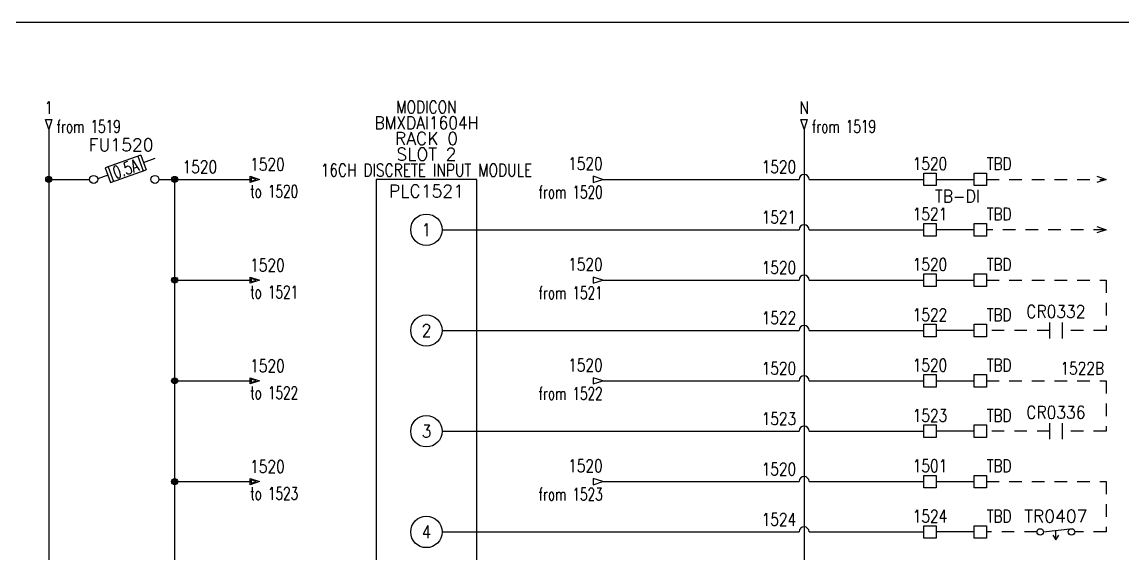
# Model space of a CAD drawing. Header units: inches. Extents: x 0 to 33.9, y 0 to 22.6.
# Drawn here: x 17.23 to 28.17, y 17.28 to 22.56 of the extents above; entities that cross this region are included whole.
import ezdxf
from ezdxf.enums import TextEntityAlignment as Align

# ---------------------------------------------------------------- set-up
doc = ezdxf.new("R2010")
doc.units = ezdxf.units.IN
doc.header["$MEASUREMENT"] = 0
doc.linetypes.add('HIDDEN2', pattern=[0.1875, 0.125, -0.0625])
for name, color, linetype in [('DESC', 150, 'Continuous'), ('MISC', 7, 'Continuous'), ('SYMS', 7, 'Continuous'), ('TAGS', 150, 'Continuous'), ('TERMS', 123, 'Continuous'), ('WIRENO', 72, 'Continuous'), ('WIREREF', 52, 'Continuous'), ('WIREREF_DEST', 52, 'Continuous'), ('WIRES', 7, 'Continuous'), ('XREF', 7, 'Continuous')]:
    doc.layers.add(name, color=color, linetype=linetype)
doc.layers.add('VIEWPORTS', color=10, linetype='Continuous', plot=False)
doc.styles.add('WD', font='romans.shx')

# ---------------------------------------------------------------- blocks, each defined once
blk = doc.blocks.new('HA1D2')
blk.add_lwpolyline([(0, 0.094), (0.031, 0.094), (0, 0), (-0.031, 0.094), (0, 0.094)])
at = {"style": 'WD', "width": 0.8, "flags": 8}
blk.add_attdef('WIRENO', text='', height=0.125, dxfattribs=at).set_placement((0, 0.15), align=Align.CENTER)
at = {"style": 'WD', "flags": 1}
for tag, p in [('X8TERM01', (0, 0)), ('SIGCODE', (0.026, 0.066))]:
    blk.add_attdef(tag, p, '', height=0.01, dxfattribs=at)
at = {"style": 'WD', "width": 0.7}
for tag, p in [('XREF', (0.077, -0.037)), ('DESC1', (0.077, -0.206))]:
    blk.add_attdef(tag, p, '', height=0.125, dxfattribs=at)
blk = doc.blocks.new('PLCIO_56A0')
at = {"layer": 'SYMS'}
for p, q in [((0.5, 0.5), (-0.5, 0.5)), ((-0.5, 0.5), (-0.5, -17.375)), ((0.5, -17.375), (0.5, 0.5))]:
    blk.add_line(p, q, dxfattribs=at)
for centre in [(0, 0), (0, -1), (0, -2), (0, -3)]:
    blk.add_circle(centre, 0.156, dxfattribs=at)
at = {"layer": 'SYMS', "style": 'WD'}
for tag, width, p in [('INST', 0.8, (0, 1.482)), ('LOC', 0.8, (0, 1.312)), ('MFG', 0.8, (0, 1.156)), ('CAT', 0.9, (0, 1)), ('DESC', 0.8, (0, 0.53))]:
    blk.add_attdef(tag, text='', height=0.125, dxfattribs=dict(at, width=width)).set_placement(p, align=Align.CENTER)
at = {"layer": 'SYMS', "linetype": 'Continuous', "style": 'WD', "flags": 9}
blk.add_attdef('ASSYCODE', text='', height=0.01, dxfattribs=at).set_placement((0.23, 1.071), align=Align.CENTER)
at = {"layer": 'SYMS', "style": 'WD'}
for tag, p in [('LINE1', (0, 0.844)), ('LINE2', (0, 0.688)), ('TAG', (0, 0.322))]:
    blk.add_attdef(tag, text='', height=0.125, dxfattribs=at).set_placement(p, align=Align.CENTER)
at = {"layer": 'SYMS', "style": 'WD', "width": 0.9}
for tag, p in [('TERM01', (0, 0)), ('TERM02', (0, -1)), ('TERM03', (0, -2)), ('TERM04', (0, -3)), ('TERM05', (0, -4)), ('TERM06', (0, -5)), ('TERM07', (0, -6)), ('TERM08', (0, -7)), ('TERM09', (0, -8)), ('TERM10', (0, -9)), ('TERM11', (0, -10)), ('TERM12', (0, -11)), ('TERM13', (0, -12)), ('TERM14', (0, -13)), ('TERM15', (0, -14)), ('TERM16', (0, -15)), ('TERM17L', (-0.203, -16)), ('TERM17R', (0.203, -16)), ('TERM18L', (-0.203, -17)), ('TERM18R', (0.203, -17))]:
    blk.add_attdef(tag, text='', height=0.125, dxfattribs=at).set_placement(p, align=Align.MIDDLE_CENTER)
at = {"layer": 'SYMS', "style": 'WD', "flags": 1}
for tag, p in [('X1TERM01', (0.156, 0)), ('X1TERM02', (0.156, -1)), ('X1TERM03', (0.156, -2)), ('X1TERM04', (0.156, -3)), ('X1TERM05', (0.156, -4)), ('X1TERM06', (0.156, -5)), ('X1TERM07', (0.156, -6)), ('X1TERM08', (0.156, -7)), ('X1TERM09', (0.156, -8)), ('X1TERM10', (0.156, -9)), ('X1TERM11', (0.156, -10)), ('X1TERM12', (0.156, -11)), ('X1TERM13', (0.156, -12)), ('X1TERM14', (0.156, -13)), ('X1TERM15', (0.156, -14)), ('X1TERM16', (0.156, -15)), ('X4TERM17L', (-0.359, -16)), ('X1TERM17R', (0.359, -16)), ('X4TERM18L', (-0.359, -17)), ('X1TERM18R', (0.359, -17))]:
    blk.add_attdef(tag, p, '', height=0.01, dxfattribs=at)
at = {"layer": 'SYMS', "style": 'WD', "width": 0.9}
for tag, p in [('TERMDESC01', (0.625, -0.062)), ('TERMDESC17R', (0.625, -16.062)), ('TERMDESC18R', (0.625, -17.062))]:
    blk.add_attdef(tag, text='', height=0.125, dxfattribs=at).set_placement(p, align=Align.TOP_LEFT)
for tag, p in [('TERMDESC02', (-0.625, -1.062)), ('TERMDESC03', (-0.625, -2.062)), ('TERMDESC04', (-0.625, -3.062)), ('TERMDESC05', (-0.625, -4.062)), ('TERMDESC06', (-0.625, -5.062)), ('TERMDESC07', (-0.625, -6.062)), ('TERMDESC08', (-0.625, -7.062)), ('TERMDESC09', (-0.625, -8.062)), ('TERMDESC10', (-0.625, -9.062)), ('TERMDESC11', (-0.625, -10.062)), ('TERMDESC12', (-0.625, -11.062)), ('TERMDESC13', (-0.625, -12.062)), ('TERMDESC14', (-0.625, -13.062)), ('TERMDESC15', (-0.625, -14.062)), ('TERMDESC16', (-0.625, -15.062)), ('TERMDESC17L', (-0.625, -16.062)), ('TERMDESC18L', (-0.625, -17.062))]:
    blk.add_attdef(tag, text='', height=0.125, dxfattribs=at).set_placement(p, align=Align.TOP_RIGHT)
blk = doc.blocks.new('WDDOT')
for radius in [0.03, 0.0187, 0.00929]:
    blk.add_circle((0, 0), radius)
blk = doc.blocks.new('HT0W01')
for p, q in [((-0.062, 0.062), (0.062, 0.062)), ((-0.062, -0.062), (-0.062, 0.062)), ((0.062, 0.062), (0.062, -0.062)), ((0.062, -0.062), (-0.062, -0.062))]:
    blk.add_line(p, q)
at = {"style": 'WD'}
for tag, p, width in [('INST', (0.062, 0.42), 0.7), ('LOC', (0.062, 0.25), 0.7), ('DESC1', (0.05, -0.385), 0.8)]:
    blk.add_attdef(tag, p, '', height=0.125, dxfattribs=dict(at, width=width))
at = {"linetype": 'Continuous', "style": 'WD', "width": 0.8, "flags": 8}
blk.add_attdef('WIRENO', text='', height=0.125, dxfattribs=at).set_placement((0, 0.094), align=Align.CENTER)
at = {"style": 'WD', "flags": 1}
for tag, p, height in [('X4TERM01', (-0.062, 0), 0.0125), ('X4TERMDESC01', (-0.055, -0.023), 0.025), ('X2TERMDESC01', (-0.006, 0.029), 0.025), ('STRIPSEQ', (0, 0), 0.00125), ('X2TERM01', (0, 0.062), 0.0125), ('X1TERMDESC01', (0.039, 0.007), 0.025), ('X1TERM01', (0.062, 0), 0.0125), ('LINKTERM', (0, -0.002), 0.00125), ('X8TERM01', (0, -0.062), 0.0125), ('X8TERMDESC01', (0, -0.054), 0.025)]:
    blk.add_attdef(tag, p, '', height=height, dxfattribs=at)
at = {"linetype": 'Continuous', "style": 'WD'}
for tag, p, height, width, flags in [('TAGSTRIP', (0.05, -0.229), 0.125, 0.9, 8), ('CAT', (0.213, -0.406), 0.109, 0.8, 1), ('DESC2', (0.05, -0.541), 0.125, 0.8, 8), ('DESC3', (0.05, -0.698), 0.125, 0.8, 8)]:
    blk.add_attdef(tag, p, '', height=height, dxfattribs=dict(at, width=width, flags=flags))
at = {"linetype": 'Continuous', "style": 'WD', "width": 0.8, "flags": 1}
blk.add_attdef('MFG', text='', height=0.109, dxfattribs=at).set_placement((0.088, -0.406), align=Align.RIGHT)
at = {"style": 'WD', "width": 0.7, "flags": 1}
blk.add_attdef('ASSYCODE', (0.062, -0.281), '', height=0.01, dxfattribs=at)
blk = doc.blocks.new('HT1001')
for p, q in [((-0.062, 0.062), (0.062, 0.062)), ((-0.062, -0.062), (-0.062, 0.062)), ((0.062, 0.062), (0.062, -0.062)), ((0.062, -0.062), (-0.062, -0.062))]:
    blk.add_line(p, q)
at = {"style": 'WD'}
for tag, p, width in [('INST', (0.062, 0.42), 0.7), ('LOC', (0.062, 0.25), 0.7), ('DESC1', (0.05, -0.385), 0.8)]:
    blk.add_attdef(tag, p, '', height=0.125, dxfattribs=dict(at, width=width))
at = {"linetype": 'Continuous', "style": 'WD'}
for tag, p, height, width, flags in [('TERM01', (0.062, 0.094), 0.125, 0.8, 8), ('TAGSTRIP', (0.05, -0.229), 0.125, 0.9, 8), ('CAT', (0.213, -0.406), 0.109, 0.8, 1), ('DESC2', (0.05, -0.541), 0.125, 0.8, 8), ('DESC3', (0.05, -0.698), 0.125, 0.8, 8)]:
    blk.add_attdef(tag, p, '', height=height, dxfattribs=dict(at, width=width, flags=flags))
at = {"style": 'WD', "flags": 1}
for tag, p, height in [('X4TERM01', (-0.062, 0), 0.0125), ('X4TERMDESC01', (-0.055, -0.023), 0.025), ('X2TERMDESC01', (-0.006, 0.029), 0.025), ('STRIPSEQ', (0, 0), 0.00125), ('X2TERM01', (0, 0.062), 0.0125), ('X2PIN01', (0.033, 0.084), 0.0125), ('X1TERMDESC01', (0.039, 0.007), 0.025), ('X1TERM01', (0.062, 0), 0.0125), ('X1PIN01', (0.087, 0.016), 0.0125), ('X4PIN01', (-0.114, -0.038), 0.0125), ('LINKTERM', (0, -0.002), 0.00125), ('X8TERM01', (0, -0.062), 0.0125), ('X8TERMDESC01', (0, -0.054), 0.025), ('X8PIN01', (0.026, -0.096), 0.0125)]:
    blk.add_attdef(tag, p, '', height=height, dxfattribs=at)
at = {"linetype": 'Continuous', "style": 'WD', "width": 0.8, "flags": 1}
blk.add_attdef('MFG', text='', height=0.109, dxfattribs=at).set_placement((0.088, -0.406), align=Align.RIGHT)
at = {"style": 'WD', "width": 0.7, "flags": 1}
blk.add_attdef('ASSYCODE', (0.062, -0.281), '', height=0.01, dxfattribs=at)
blk = doc.blocks.new('HA1X1')
for p, q in [((-0.09375, 0.03125), (0, 0)), ((0, 0), (-0.09375, -0.03125))]:
    blk.add_line(p, q)
at = {"style": 'WD', "width": 0.9}
blk.add_attdef('DESC1', (0.1, 0.0406), '', height=0.125, dxfattribs=at)
at = {"style": 'WD', "flags": 1}
blk.add_attdef('X4TERM01', (0, 0), '', height=0.01, dxfattribs=at)
at = {"style": 'WD', "width": 0.9}
blk.add_attdef('DESC2', text='', height=0.125, dxfattribs=at).set_placement((0.1, -0.025), align=Align.TOP_LEFT)
blk = doc.blocks.new('HCR21')
at = {"linetype": 'Continuous'}
for p, q in [((-0.062, 0.08), (-0.062, -0.08)), ((0.062, 0.08), (0.062, -0.08))]:
    blk.add_line(p, q, dxfattribs=at)
at = {"style": 'WD'}
for tag, width, p in [('INST', 0.7, (0, 0.451)), ('LOC', 0.7, (0, 0.281)), ('TAG2', 0.9, (0, 0.125)), ('XREF', 0.7, (0, -0.297)), ('DESC1', 0.7, (0, -0.449)), ('DESC2', 0.7, (0, -0.597)), ('DESC3', 0.7, (0, -0.744))]:
    blk.add_attdef(tag, text='', height=0.125, dxfattribs=dict(at, width=width)).set_placement(p, align=Align.CENTER)
for tag, p in [('X2LINK', (0, 0.125)), ('X8LINK', (0, -0.125))]:
    blk.add_attdef(tag, p, '', height=0.01, dxfattribs=at)
for tag, p, height, flags in [('X4TERM01', (-0.062, 0), 0.0125, 1), ('X1TERM02', (0.062, 0), 0.0125, 1), ('FAMILY', (0.097, 0.053), 0.01, 9), ('CONTACT', (0.097, 0.036), 0.01, 1)]:
    blk.add_attdef(tag, p, '', height=height, dxfattribs=dict(at, flags=flags))
at = {"linetype": 'Continuous', "style": 'WD', "flags": 8}
blk.add_attdef('TERM01', text='', height=0.125, dxfattribs=at).set_placement((-0.125, -0.016), align=Align.TOP_RIGHT)
blk.add_attdef('TERM02', text='', height=0.125, dxfattribs=at).set_placement((0.125, -0.016), align=Align.TOP_LEFT)
blk = doc.blocks.new('HTD22F')
at = {"linetype": 'Continuous'}
blk.add_line((-0.123, 0.002), (0.168, 0.035), dxfattribs=at)
for p, q in [((0, -0.079), (0, 0.016)), ((-0.031, -0.031), (0, -0.078)), ((0, -0.078), (0.031, -0.031))]:
    blk.add_line(p, q)
for centre in [(-0.155, 0), (0.155, 0)]:
    blk.add_circle(centre, 0.0322)
at = {"style": 'WD', "width": 0.7}
for tag, p in [('INST', (0, 0.42)), ('LOC', (0, 0.25)), ('XREF', (0, -0.236)), ('DESC1', (0, -0.393)), ('DESC2', (0, -0.549)), ('DESC3', (0, -0.705))]:
    blk.add_attdef(tag, text='', height=0.125, dxfattribs=at).set_placement(p, align=Align.CENTER)
at = {"style": 'WD'}
blk.add_attdef('TAG2', text='', height=0.125, dxfattribs=at).set_placement((0, 0.094), align=Align.CENTER)
for tag, p, height, flags in [('X4TERM01', (-0.188, 0), 0.0125, 1), ('FAMILY', (0.038, 0.037), 0.01, 9), ('CONTACT', (0.038, 0.02), 0.01, 1), ('X1TERM02', (0.188, 0), 0.0125, 1)]:
    blk.add_attdef(tag, p, '', height=height, dxfattribs=dict(at, flags=flags))
at = {"linetype": 'Continuous', "style": 'WD', "flags": 8}
blk.add_attdef('TERM01', text='', height=0.125, dxfattribs=at).set_placement((-0.25, -0.031), align=Align.TOP_RIGHT)
blk.add_attdef('TERM02', text='', height=0.125, dxfattribs=at).set_placement((0.25, -0.031), align=Align.TOP_LEFT)
blk = doc.blocks.new('HA1S1')
for points in [[(0, 0), (0, 0.031), (0.094, 0), (0, -0.031), (0, 0)], [(0.011, 0.016), (0.011, -0.016), (0.058, 0), (0.011, 0.016)]]:
    blk.add_lwpolyline(points)
at = {"style": 'WD', "width": 0.8, "flags": 8}
blk.add_attdef('WIRENO', (0, 0.087), '', height=0.125, dxfattribs=at)
at = {"style": 'WD', "flags": 1}
for tag, p in [('SIGCODE', (-0.02, 0.047)), ('X4TERM01', (0, 0))]:
    blk.add_attdef(tag, p, '', height=0.01, dxfattribs=at)
at = {"style": 'WD', "width": 0.7}
for tag, p in [('XREF', (0, -0.181)), ('DESC1', (0, -0.356))]:
    blk.add_attdef(tag, p, '', height=0.125, dxfattribs=at)
blk = doc.blocks.new('HA1D3')
blk.add_lwpolyline([(-0.094, 0), (-0.094, -0.031), (0, 0), (-0.094, 0.031), (-0.094, 0)])
at = {"style": 'WD', "width": 0.8, "flags": 8}
blk.add_attdef('WIRENO', text='', height=0.125, dxfattribs=at).set_placement((0, 0.094), align=Align.RIGHT)
at = {"style": 'WD', "flags": 1}
blk.add_attdef('SIGCODE', text='', height=0.01, dxfattribs=at).set_placement((-0.02, 0.047), align=Align.RIGHT)
blk.add_attdef('X1TERM01', (0, 0), '', height=0.01, dxfattribs=at)
at = {"style": 'WD', "width": 0.7}
for tag, p in [('XREF', (0, -0.188)), ('DESC1', (0, -0.375))]:
    blk.add_attdef(tag, text='', height=0.125, dxfattribs=at).set_placement(p, align=Align.RIGHT)
blk = doc.blocks.new('WD_WNH')
at = {"linetype": 'Continuous', "style": 'WD', "width": 0.8}
blk.add_attdef('WIRENO', text='', height=0.125, dxfattribs=at).set_placement((0, 0.062), align=Align.CENTER)
at = {"style": 'WD', "flags": 1}
for tag, p in [('W01USER', (0, 0.078)), ('W02USER', (0, 0.07)), ('W03USER', (0, 0.062)), ('W04USER', (0, 0.055)), ('W05USER', (0, 0.047)), ('W06USER', (0, 0.039)), ('W07USER', (0, 0.031)), ('W08USER', (0, 0.023)), ('W09USER', (0, 0.016)), ('W10USER', (0, 0.008))]:
    blk.add_attdef(tag, text='', height=0.005, dxfattribs=at).set_placement(p, align=Align.CENTER)
blk = doc.blocks.new('HDS11FR')
for p, q in [((0.163, 0.241), (-0.19, 0.116)), ((0.134, 0.231), (0.187, 0.084)), ((0.163, 0.241), (0.216, 0.094)), ((-0.19, 0.116), (-0.137, -0.032)), ((-0.16, 0.126), (-0.108, -0.021)), ((0.19, 0.168), (0.307, 0.21)), ((-0.164, 0.042), (-0.264, 0.006)), ((-0.137, -0.032), (0.216, 0.094))]:
    blk.add_line(p, q)
at = {"linetype": 'Continuous'}
for centre in [(-0.304, 0), (0.304, 0)]:
    blk.add_circle(centre, 0.04, dxfattribs=at)
at = {"style": 'WD', "width": 0.7}
for tag, p in [('INST', (-0.031, 0.607)), ('LOC', (-0.031, 0.438))]:
    blk.add_attdef(tag, text='', height=0.125, dxfattribs=at).set_placement(p, align=Align.CENTER)
at = {"style": 'WD'}
blk.add_attdef('TAG1', text='', height=0.125, dxfattribs=at).set_placement((-0.031, 0.281), align=Align.CENTER)
for tag, p in [('X2LINK', (0, 0.406)), ('X8LINK', (0, -0.109))]:
    blk.add_attdef(tag, p, '', height=0.01, dxfattribs=at)
at = {"style": 'WD', "width": 0.7}
blk.add_attdef('RATING1', text='', height=0.125, rotation=19.6202, dxfattribs=at).set_placement((0.013, 0.105), align=Align.MIDDLE_CENTER)
at = {"style": 'WD'}
for tag, p, height, flags in [('FAMILY', (0.098, 0.264), 0.01, 9), ('CONTACT', (0.098, 0.188), 0.01, 9), ('X4TERM01', (-0.344, 0), 0.0125, 1), ('X1TERM02', (0.344, 0), 0.0125, 1)]:
    blk.add_attdef(tag, p, '', height=height, dxfattribs=dict(at, flags=flags))
at = {"linetype": 'Continuous', "style": 'WD', "flags": 9}
for tag, p in [('MFG', (0.126, 0.228)), ('CAT', (0.126, 0.247)), ('ASSYCODE', (0.124, 0.206))]:
    blk.add_attdef(tag, text='', height=0.01, dxfattribs=at).set_placement(p, align=Align.CENTER)
at = {"linetype": 'Continuous', "style": 'WD', "flags": 8}
blk.add_attdef('TERM01', text='', height=0.125, dxfattribs=at).set_placement((-0.406, -0.016), align=Align.TOP_RIGHT)
blk.add_attdef('TERM02', text='', height=0.125, dxfattribs=at).set_placement((0.406, -0.016), align=Align.TOP_LEFT)

msp = doc.modelspace()

# ---------------------------------------------------------------- linework, layer by layer
at = {"layer": 'VIEWPORTS'}
msp.add_lwpolyline([(0.025, 22.562), (33.888, 22.562), (33.888, 0.025), (0.025, 0.025)], close=True, dxfattribs=at)
at = {"layer": 'WIRES'}
for p, q in [((17.5, 21.5), (17.5, 2.5)), ((25, 21.5), (25, 2.5)), ((17.5, 21), (17.906, 21)), ((18.594, 21), (18.75, 21)), ((18.75, 21), (18.75, 6)), ((18.75, 21), (19.5, 21)), ((23, 21), (24.594, 21)), ((24.594, 21), (24.95, 21)), ((25.05, 21), (26.188, 21)), ((26.312, 21), (26.688, 21)), ((21.406, 20.5), (24.95, 20.5)), ((25.05, 20.5), (26.188, 20.5)), ((26.688, 20.5), (26.312, 20.5)), ((18.75, 20), (19.5, 20)), ((23, 20), (24.95, 20)), ((25.05, 20), (26.188, 20)), ((26.312, 20), (26.688, 20)), ((21.406, 19.5), (24.95, 19.5)), ((25.05, 19.5), (26.188, 19.5)), ((26.688, 19.5), (26.312, 19.5)), ((18.75, 19), (19.5, 19)), ((23, 19), (24.95, 19)), ((25.05, 19), (26.188, 19)), ((26.312, 19), (26.688, 19)), ((21.406, 18.5), (24.95, 18.5)), ((25.05, 18.5), (26.188, 18.5)), ((26.688, 18.5), (26.312, 18.5)), ((18.75, 18), (19.5, 18)), ((23, 18), (24.95, 18)), ((25.05, 18), (26.188, 18)), ((26.312, 18), (26.688, 18)), ((21.406, 17.5), (24.95, 17.5)), ((25.05, 17.5), (26.188, 17.5)), ((26.688, 17.5), (26.312, 17.5))]:
    msp.add_line(p, q, dxfattribs=at)
at = {"layer": 'WIRES', "linetype": 'HIDDEN2'}
for p, q in [((26.812, 21), (28, 21)), ((28, 20.5), (26.812, 20.5)), ((26.812, 20), (28, 20)), ((28, 20), (28, 19.5)), ((27.438, 19.5), (26.812, 19.5)), ((28, 19.5), (27.562, 19.5)), ((26.812, 19), (28, 19)), ((28, 19), (28, 18.5)), ((27.438, 18.5), (26.812, 18.5)), ((28, 18.5), (27.562, 18.5)), ((26.812, 18), (28, 18)), ((28, 18), (28, 17.5)), ((27.312, 17.5), (26.812, 17.5)), ((28, 17.5), (27.688, 17.5))]:
    msp.add_line(p, q, dxfattribs=at)
at = {"layer": 'WIRES'}
for centre in [(25, 21), (25, 20.5), (25, 20), (25, 19.5), (25, 19), (25, 18.5), (25, 18), (25, 17.5)]:
    msp.add_arc(centre, 0.05, 0, 180, dxfattribs=at)

# ---------------------------------------------------------------- block references
at = {"layer": 'SYMS'}
ref = msp.add_blockref('HA1D2', (17.5, 21.5), dxfattribs=at)
ref.add_attrib('WIRENO', '1', dxfattribs={"layer": 'WIREREF_DEST', "height": 0.125, "style": 'WD', "width": 0.8, "flags": 8}).set_placement((17.5, 21.65), align=Align.CENTER)
ref.add_attrib('XREF', 'from 1519', (17.577, 21.463), dxfattribs={"layer": 'XREF', "height": 0.125, "style": 'WD', "width": 0.7})
ref = msp.add_blockref('PLCIO_56A0', (21.25, 20.5), dxfattribs=at)
ref.add_attrib('TERM01', '1', dxfattribs={"layer": 'TERMS', "height": 0.125, "style": 'WD', "width": 0.9}).set_placement((21.25, 20.5), align=Align.MIDDLE_CENTER)
ref.add_attrib('CAT', 'BMXDAI1604H', dxfattribs={"layer": 'MISC', "height": 0.125, "style": 'WD', "width": 0.9}).set_placement((21.25, 21.5), align=Align.CENTER)
ref.add_attrib('TAG', 'PLC1521', dxfattribs={"layer": 'TAGS', "height": 0.125, "style": 'WD'}).set_placement((21.25, 20.822), align=Align.CENTER)
ref.add_attrib('LINE1', 'RACK 0', dxfattribs={"layer": 'MISC', "height": 0.125, "style": 'WD'}).set_placement((21.25, 21.344), align=Align.CENTER)
ref.add_attrib('DESC', '16CH DISCRETE INPUT MODULE', dxfattribs={"layer": 'DESC', "height": 0.125, "style": 'WD', "width": 0.8}).set_placement((21.25, 21.03), align=Align.CENTER)
ref.add_attrib('LINE2', 'SLOT 2', dxfattribs={"layer": 'MISC', "height": 0.125, "style": 'WD'}).set_placement((21.25, 21.188), align=Align.CENTER)
ref.add_attrib('MFG', 'MODICON', dxfattribs={"layer": 'MISC', "height": 0.125, "style": 'WD', "width": 0.8}).set_placement((21.25, 21.656), align=Align.CENTER)
ref.add_attrib('TERM02', '2', dxfattribs={"layer": 'TERMS', "height": 0.125, "style": 'WD', "width": 0.9}).set_placement((21.25, 19.5), align=Align.MIDDLE_CENTER)
ref.add_attrib('TERM03', '3', dxfattribs={"layer": 'TERMS', "height": 0.125, "style": 'WD', "width": 0.9}).set_placement((21.25, 18.5), align=Align.MIDDLE_CENTER)
ref.add_attrib('TERM04', '4', dxfattribs={"layer": 'TERMS', "height": 0.125, "style": 'WD', "width": 0.9}).set_placement((21.25, 17.5), align=Align.MIDDLE_CENTER)
ref = msp.add_blockref('HA1D2', (25, 21.5), dxfattribs=at)
ref.add_attrib('WIRENO', 'N', dxfattribs={"layer": 'WIREREF_DEST', "height": 0.125, "style": 'WD', "width": 0.8, "flags": 8}).set_placement((25, 21.65), align=Align.CENTER)
ref.add_attrib('XREF', 'from 1519', (25.077, 21.463), dxfattribs={"layer": 'XREF', "height": 0.125, "style": 'WD', "width": 0.7})
ref = msp.add_blockref('HDS11FR', (18.25, 21), dxfattribs=at)
ref.add_attrib('RATING1', '0.5A', dxfattribs={"layer": 'MISC', "height": 0.125, "rotation": 19.6202, "style": 'WD', "width": 0.7}).set_placement((18.263, 21.105), align=Align.MIDDLE_CENTER)
ref.add_attrib('TAG1', 'FU1520', dxfattribs={"layer": 'TAGS', "height": 0.125, "style": 'WD'}).set_placement((18.219, 21.281), align=Align.CENTER)
ref = msp.add_blockref('HA1S1', (19.5, 21), dxfattribs=at)
ref.add_attrib('WIRENO', '1520', (19.5, 21.087), dxfattribs={"layer": 'WIREREF', "height": 0.125, "style": 'WD', "width": 0.8, "flags": 8})
ref.add_attrib('XREF', 'to 1520', (19.5, 20.819), dxfattribs={"layer": 'XREF', "height": 0.125, "style": 'WD', "width": 0.7})
ref = msp.add_blockref('HA1D3', (23, 21), dxfattribs=at)
ref.add_attrib('WIRENO', '1520', dxfattribs={"layer": 'WIREREF_DEST', "height": 0.125, "style": 'WD', "width": 0.8, "flags": 8}).set_placement((23, 21.094), align=Align.RIGHT)
ref.add_attrib('XREF', 'from 1520', dxfattribs={"layer": 'XREF', "height": 0.125, "style": 'WD', "width": 0.7}).set_placement((23, 20.812), align=Align.RIGHT)
ref = msp.add_blockref('HT0W01', (26.25, 21), dxfattribs=at)
ref.add_attrib('WIRENO', '1520', dxfattribs={"layer": 'WIREREF', "linetype": 'Continuous', "height": 0.125, "style": 'WD', "width": 0.8, "flags": 8}).set_placement((26.25, 21.094), align=Align.CENTER)
ref.add_attrib('TAGSTRIP', 'TB-DI', (26.3, 20.771), dxfattribs={"layer": 'TAGS', "linetype": 'Continuous', "height": 0.125, "style": 'WD', "width": 0.9, "flags": 8})
ref = msp.add_blockref('HT1001', (26.75, 21), dxfattribs=at)
ref.add_attrib('TERM01', 'TBD', (26.812, 21.094), dxfattribs={"layer": 'TERMS', "linetype": 'Continuous', "height": 0.125, "style": 'WD', "width": 0.8, "flags": 8})
for name, p in [('WDDOT', (17.5, 21)), ('WDDOT', (18.75, 21)), ('HA1X1', (28, 21)), ('HA1X1', (28, 20.5)), ('WDDOT', (18.75, 20)), ('WDDOT', (18.75, 19)), ('WDDOT', (18.75, 18))]:
    msp.add_blockref(name, p, dxfattribs=at)
ref = msp.add_blockref('HT0W01', (26.25, 20.5), dxfattribs=at)
ref.add_attrib('WIRENO', '1521', dxfattribs={"layer": 'WIREREF', "linetype": 'Continuous', "height": 0.125, "style": 'WD', "width": 0.8, "flags": 8}).set_placement((26.25, 20.594), align=Align.CENTER)
ref = msp.add_blockref('HT1001', (26.75, 20.5), dxfattribs=at)
ref.add_attrib('TERM01', 'TBD', (26.812, 20.594), dxfattribs={"layer": 'TERMS', "linetype": 'Continuous', "height": 0.125, "style": 'WD', "width": 0.8, "flags": 8})
ref = msp.add_blockref('HA1S1', (19.5, 20), dxfattribs=at)
ref.add_attrib('WIRENO', '1520', (19.5, 20.087), dxfattribs={"layer": 'WIREREF', "height": 0.125, "style": 'WD', "width": 0.8, "flags": 8})
ref.add_attrib('XREF', 'to 1521', (19.5, 19.819), dxfattribs={"layer": 'XREF', "height": 0.125, "style": 'WD', "width": 0.7})
ref = msp.add_blockref('HA1D3', (23, 20), dxfattribs=at)
ref.add_attrib('WIRENO', '1520', dxfattribs={"layer": 'WIREREF_DEST', "height": 0.125, "style": 'WD', "width": 0.8, "flags": 8}).set_placement((23, 20.094), align=Align.RIGHT)
ref.add_attrib('XREF', 'from 1521', dxfattribs={"layer": 'XREF', "height": 0.125, "style": 'WD', "width": 0.7}).set_placement((23, 19.812), align=Align.RIGHT)
ref = msp.add_blockref('HT0W01', (26.25, 20), dxfattribs=at)
ref.add_attrib('WIRENO', '1520', dxfattribs={"layer": 'WIREREF', "linetype": 'Continuous', "height": 0.125, "style": 'WD', "width": 0.8, "flags": 8}).set_placement((26.25, 20.094), align=Align.CENTER)
ref = msp.add_blockref('HT1001', (26.75, 20), dxfattribs=at)
ref.add_attrib('TERM01', 'TBD', (26.812, 20.094), dxfattribs={"layer": 'TERMS', "linetype": 'Continuous', "height": 0.125, "style": 'WD', "width": 0.8, "flags": 8})
ref = msp.add_blockref('HT0W01', (26.25, 19.5), dxfattribs=at)
ref.add_attrib('WIRENO', '1522', dxfattribs={"layer": 'WIREREF', "linetype": 'Continuous', "height": 0.125, "style": 'WD', "width": 0.8, "flags": 8}).set_placement((26.25, 19.594), align=Align.CENTER)
ref = msp.add_blockref('HT1001', (26.75, 19.5), dxfattribs=at)
ref.add_attrib('TERM01', 'TBD', (26.812, 19.594), dxfattribs={"layer": 'TERMS', "linetype": 'Continuous', "height": 0.125, "style": 'WD', "width": 0.8, "flags": 8})
ref = msp.add_blockref('HCR21', (27.5, 19.5), dxfattribs=at)
ref.add_attrib('TAG2', 'CR0332', dxfattribs={"layer": 'TAGS', "height": 0.125, "style": 'WD', "width": 0.9}).set_placement((27.5, 19.625), align=Align.CENTER)
ref = msp.add_blockref('HA1S1', (19.5, 19), dxfattribs=at)
ref.add_attrib('WIRENO', '1520', (19.5, 19.087), dxfattribs={"layer": 'WIREREF', "height": 0.125, "style": 'WD', "width": 0.8, "flags": 8})
ref.add_attrib('XREF', 'to 1522', (19.5, 18.819), dxfattribs={"layer": 'XREF', "height": 0.125, "style": 'WD', "width": 0.7})
ref = msp.add_blockref('HA1D3', (23, 19), dxfattribs=at)
ref.add_attrib('WIRENO', '1520', dxfattribs={"layer": 'WIREREF_DEST', "height": 0.125, "style": 'WD', "width": 0.8, "flags": 8}).set_placement((23, 19.094), align=Align.RIGHT)
ref.add_attrib('XREF', 'from 1522', dxfattribs={"layer": 'XREF', "height": 0.125, "style": 'WD', "width": 0.7}).set_placement((23, 18.812), align=Align.RIGHT)
ref = msp.add_blockref('HT0W01', (26.25, 19), dxfattribs=at)
ref.add_attrib('WIRENO', '1520', dxfattribs={"layer": 'WIREREF', "linetype": 'Continuous', "height": 0.125, "style": 'WD', "width": 0.8, "flags": 8}).set_placement((26.25, 19.094), align=Align.CENTER)
ref = msp.add_blockref('HT1001', (26.75, 19), dxfattribs=at)
ref.add_attrib('TERM01', 'TBD', (26.812, 19.094), dxfattribs={"layer": 'TERMS', "linetype": 'Continuous', "height": 0.125, "style": 'WD', "width": 0.8, "flags": 8})
ref = msp.add_blockref('HT0W01', (26.25, 18.5), dxfattribs=at)
ref.add_attrib('WIRENO', '1523', dxfattribs={"layer": 'WIREREF', "linetype": 'Continuous', "height": 0.125, "style": 'WD', "width": 0.8, "flags": 8}).set_placement((26.25, 18.594), align=Align.CENTER)
ref = msp.add_blockref('HT1001', (26.75, 18.5), dxfattribs=at)
ref.add_attrib('TERM01', 'TBD', (26.812, 18.594), dxfattribs={"layer": 'TERMS', "linetype": 'Continuous', "height": 0.125, "style": 'WD', "width": 0.8, "flags": 8})
ref = msp.add_blockref('HCR21', (27.5, 18.5), dxfattribs=at)
ref.add_attrib('TAG2', 'CR0336', dxfattribs={"layer": 'TAGS', "height": 0.125, "style": 'WD', "width": 0.9}).set_placement((27.5, 18.625), align=Align.CENTER)
ref = msp.add_blockref('HA1S1', (19.5, 18), dxfattribs=at)
ref.add_attrib('WIRENO', '1520', (19.5, 18.087), dxfattribs={"layer": 'WIREREF', "height": 0.125, "style": 'WD', "width": 0.8, "flags": 8})
ref.add_attrib('XREF', 'to 1523', (19.5, 17.819), dxfattribs={"layer": 'XREF', "height": 0.125, "style": 'WD', "width": 0.7})
ref = msp.add_blockref('HA1D3', (23, 18), dxfattribs=at)
ref.add_attrib('WIRENO', '1520', dxfattribs={"layer": 'WIREREF_DEST', "height": 0.125, "style": 'WD', "width": 0.8, "flags": 8}).set_placement((23, 18.094), align=Align.RIGHT)
ref.add_attrib('XREF', 'from 1523', dxfattribs={"layer": 'XREF', "height": 0.125, "style": 'WD', "width": 0.7}).set_placement((23, 17.812), align=Align.RIGHT)
ref = msp.add_blockref('HT0W01', (26.25, 18), dxfattribs=at)
ref.add_attrib('WIRENO', '1501', dxfattribs={"layer": 'WIREREF', "linetype": 'Continuous', "height": 0.125, "style": 'WD', "width": 0.8, "flags": 8}).set_placement((26.25, 18.094), align=Align.CENTER)
ref = msp.add_blockref('HT1001', (26.75, 18), dxfattribs=at)
ref.add_attrib('TERM01', 'TBD', (26.812, 18.094), dxfattribs={"layer": 'TERMS', "linetype": 'Continuous', "height": 0.125, "style": 'WD', "width": 0.8, "flags": 8})
ref = msp.add_blockref('HT0W01', (26.25, 17.5), dxfattribs=at)
ref.add_attrib('WIRENO', '1524', dxfattribs={"layer": 'WIREREF', "linetype": 'Continuous', "height": 0.125, "style": 'WD', "width": 0.8, "flags": 8}).set_placement((26.25, 17.594), align=Align.CENTER)
ref = msp.add_blockref('HT1001', (26.75, 17.5), dxfattribs=at)
ref.add_attrib('TERM01', 'TBD', (26.812, 17.594), dxfattribs={"layer": 'TERMS', "linetype": 'Continuous', "height": 0.125, "style": 'WD', "width": 0.8, "flags": 8})
ref = msp.add_blockref('HTD22F', (27.5, 17.5), dxfattribs=at)
ref.add_attrib('TAG2', 'TR0407', dxfattribs={"layer": 'TAGS', "height": 0.125, "style": 'WD'}).set_placement((27.5, 17.594), align=Align.CENTER)
at = {"layer": 'WIRENO'}
ref = msp.add_blockref('WD_WNH', (19, 21), dxfattribs=at)
ref.add_attrib('WIRENO', '1520', dxfattribs={"linetype": 'Continuous', "height": 0.125, "style": 'WD', "width": 0.8}).set_placement((19, 21.062), align=Align.CENTER)
ref = msp.add_blockref('WD_WNH', (24.75, 21), dxfattribs=at)
ref.add_attrib('WIRENO', '1520', dxfattribs={"linetype": 'Continuous', "height": 0.125, "style": 'WD', "width": 0.8}).set_placement((24.75, 21.062), align=Align.CENTER)
ref = msp.add_blockref('WD_WNH', (24.75, 20.5), dxfattribs=at)
ref.add_attrib('WIRENO', '1521', dxfattribs={"linetype": 'Continuous', "height": 0.125, "style": 'WD', "width": 0.8}).set_placement((24.75, 20.562), align=Align.CENTER)
ref = msp.add_blockref('WD_WNH', (24.75, 20), dxfattribs=at)
ref.add_attrib('WIRENO', '1520', dxfattribs={"linetype": 'Continuous', "height": 0.125, "style": 'WD', "width": 0.8}).set_placement((24.75, 20.062), align=Align.CENTER)
ref = msp.add_blockref('WD_WNH', (24.75, 19.5), dxfattribs=at)
ref.add_attrib('WIRENO', '1522', dxfattribs={"linetype": 'Continuous', "height": 0.125, "style": 'WD', "width": 0.8}).set_placement((24.75, 19.562), align=Align.CENTER)
ref = msp.add_blockref('WD_WNH', (24.75, 19), dxfattribs=at)
ref.add_attrib('WIRENO', '1520', dxfattribs={"linetype": 'Continuous', "height": 0.125, "style": 'WD', "width": 0.8}).set_placement((24.75, 19.062), align=Align.CENTER)
ref = msp.add_blockref('WD_WNH', (27.762, 19), dxfattribs=at)
ref.add_attrib('WIRENO', '1522B', dxfattribs={"linetype": 'Continuous', "height": 0.125, "style": 'WD', "width": 0.8}).set_placement((27.762, 19.062), align=Align.CENTER)
ref = msp.add_blockref('WD_WNH', (24.75, 18.5), dxfattribs=at)
ref.add_attrib('WIRENO', '1523', dxfattribs={"linetype": 'Continuous', "height": 0.125, "style": 'WD', "width": 0.8}).set_placement((24.75, 18.562), align=Align.CENTER)
ref = msp.add_blockref('WD_WNH', (24.75, 18), dxfattribs=at)
ref.add_attrib('WIRENO', '1520', dxfattribs={"linetype": 'Continuous', "height": 0.125, "style": 'WD', "width": 0.8}).set_placement((24.75, 18.062), align=Align.CENTER)
ref = msp.add_blockref('WD_WNH', (24.75, 17.5), dxfattribs=at)
ref.add_attrib('WIRENO', '1524', dxfattribs={"linetype": 'Continuous', "height": 0.125, "style": 'WD', "width": 0.8}).set_placement((24.75, 17.562), align=Align.CENTER)

doc.saveas('drawing.dxf')
